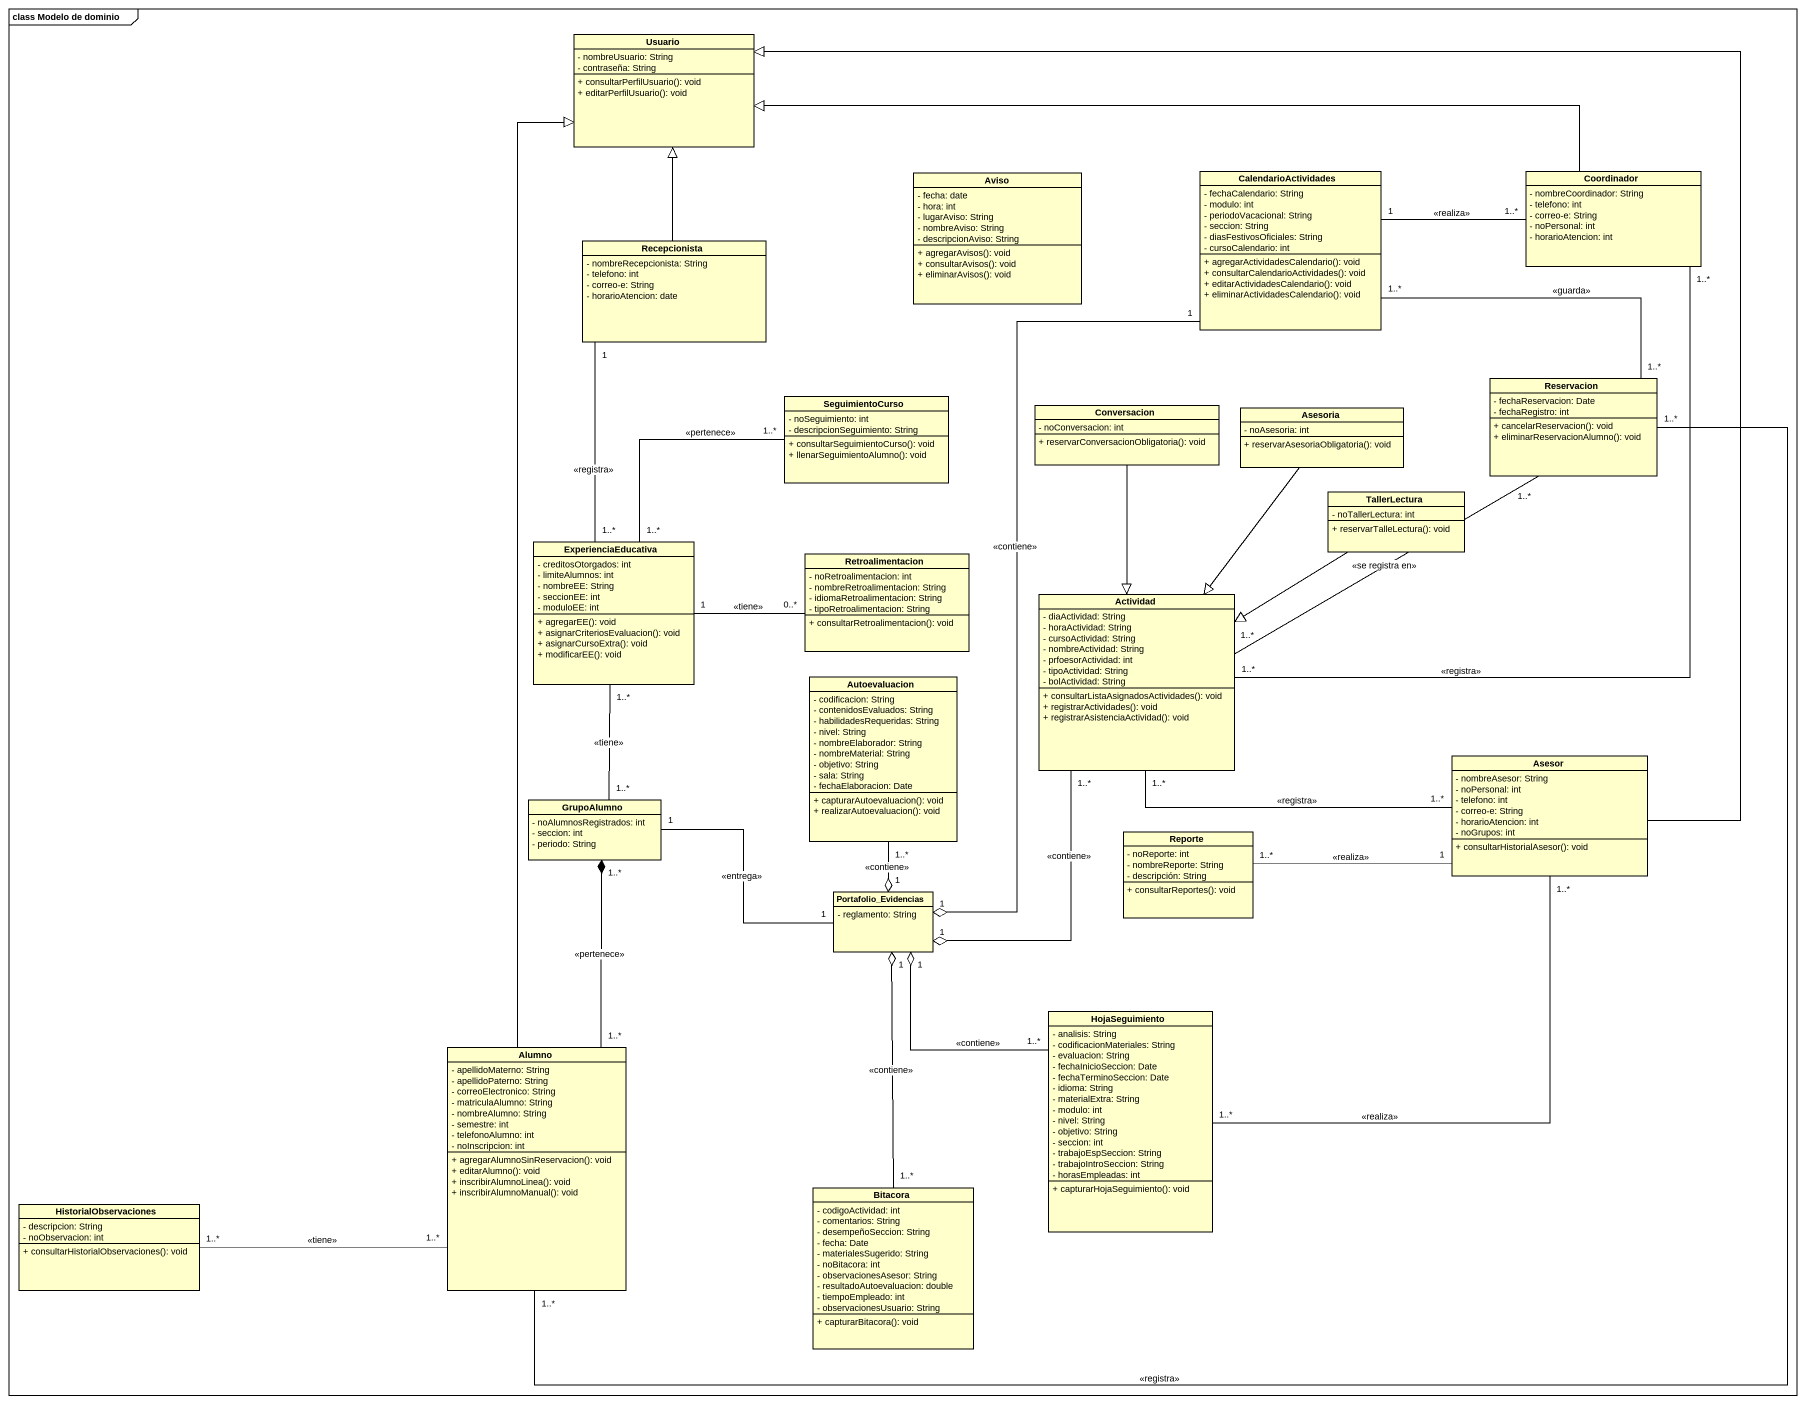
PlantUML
@startuml
mainframe class Modelo de dominio
hide circle
hide empty members
skinparam classAttributeIconSize 0
class Usuario {
  - nombreUsuario: String
  - contraseña: String
  + consultarPerfilUsuario(): void
  + editarPerfilUsuario(): void
}
class Aviso {
  - fecha: date
  - hora: int
  - lugarAviso: String
  - nombreAviso: String
  - descripcionAviso: String
  + agregarAvisos(): void
  + consultarAvisos(): void
  + eliminarAvisos(): void
}
class CalendarioActividades {
  - fechaCalendario: String
  - modulo: int
  - periodoVacacional: String
  - seccion: String
  - diasFestivosOficiales: String
  - cursoCalendario: int
  + agregarActividadesCalendario(): void
  + consultarCalendarioActividades(): void
  + editarActividadesCalendario(): void
  + eliminarActividadesCalendario(): void
}
class Coordinador {
  - nombreCoordinador: String
  - telefono: int
  - correo-e: String
  - noPersonal: int
  - horarioAtencion: int
}
class Recepcionista {
  - nombreRecepcionista: String
  - telefono: int
  - correo-e: String
  - horarioAtencion: date
}
class SeguimientoCurso {
  - noSeguimiento: int
  - descripcionSeguimiento: String
  + consultarSeguimientoCurso(): void
  + llenarSeguimientoAlumno(): void
}
class Conversacion {
  - noConversacion: int
  + reservarConversacionObligatoria(): void
}
class Reservacion {
  - fechaReservacion: Date
  - fechaRegistro: int
  + cancelarReservacion(): void
  + eliminarReservacionAlumno(): void
}
class Asesoria {
  - noAsesoria: int
  + reservarAsesoriaObligatoria(): void
}
class TallerLectura {
  - noTallerLectura: int
  + reservarTalleLectura(): void
}
class ExperienciaEducativa {
  - creditosOtorgados: int
  - limiteAlumnos: int
  - nombreEE: String
  - seccionEE: int
  - moduloEE: int
  + agregarEE(): void
  + asignarCriteriosEvaluacion(): void
  + asignarCursoExtra(): void
  + modificarEE(): void
}
class Retroalimentacion {
  - noRetroalimentacion: int
  - nombreRetroalimentacion: String
  - idiomaRetroalimentacion: String
  - tipoRetroalimentacion: String
  + consultarRetroalimentacion(): void
}
class Actividad {
  - diaActividad: String
  - horaActividad: String
  - cursoActividad: String
  - nombreActividad: String
  - prfoesorActividad: int
  - tipoActividad: String
  - bolActividad: String
  + consultarListaAsignadosActividades(): void
  + registrarActividades(): void
  + registrarAsistenciaActividad(): void
}
class Autoevaluacion {
  - codificacion: String
  - contenidosEvaluados: String
  - habilidadesRequeridas: String
  - nivel: String
  - nombreElaborador: String
  - nombreMaterial: String
  - objetivo: String
  - sala: String
  - fechaElaboracion: Date
  + capturarAutoevaluacion(): void
  + realizarAutoevaluacion(): void
}
class Asesor {
  - nombreAsesor: String
  - noPersonal: int
  - telefono: int
  - correo-e: String
  - horarioAtencion: int
  - noGrupos: int
  + consultarHistorialAsesor(): void
}
class GrupoAlumno {
  - noAlumnosRegistrados: int
  - seccion: int
  - periodo: String
}
class Reporte {
  - noReporte: int
  - nombreReporte: String
  - descripción: String
  + consultarReportes(): void
}
class Portafolio_Evidencias {
  - reglamento: String
}
class HojaSeguimiento {
  - analisis: String
  - codificacionMateriales: String
  - evaluacion: String
  - fechaInicioSeccion: Date
  - fechaTerminoSeccion: Date
  - idioma: String
  - materialExtra: String
  - modulo: int
  - nivel: String
  - objetivo: String
  - seccion: int
  - trabajoEspSeccion: String
  - trabajoIntroSeccion: String
  - horasEmpleadas: int
  + capturarHojaSeguimiento(): void
}
class Alumno {
  - apellidoMaterno: String
  - apellidoPaterno: String
  - correoElectronico: String
  - matriculaAlumno: String
  - nombreAlumno: String
  - semestre: int
  - telefonoAlumno: int
  - noInscripcion: int
  + agregarAlumnoSinReservacion(): void
  + editarAlumno(): void
  + inscribirAlumnoLinea(): void
  + inscribirAlumnoManual(): void
}
class HistorialObservaciones {
  - descripcion: String
  - noObservacion: int
  + consultarHistorialObservaciones(): void
}
class Bitacora {
  - codigoActividad: int
  - comentarios: String
  - desempeñoSeccion: String
  - fecha: Date
  - materialesSugerido: String
  - noBitacora: int
  - observacionesAsesor: String
  - resultadoAutoevaluacion: double
  - tiempoEmpleado: int
  - observacionesUsuario: String
  + capturarBitacora(): void
}
CalendarioActividades "1..*" -- "1..*" Reservacion : <<guarda>>
CalendarioActividades "1" --o "1" Portafolio_Evidencias : <<contiene>>
Coordinador -left-|> Usuario
Coordinador "1..*" -left- "1" CalendarioActividades : <<realiza>>
Coordinador "1..*" -- "1..*" Actividad : <<registra>>
Recepcionista -up-|> Usuario
Conversacion --|> Actividad
Reservacion "1..*" -- "1..*" Alumno : <<registra>>
Asesoria --|> Actividad
TallerLectura --|> Actividad
ExperienciaEducativa "1..*" -up- "1" Recepcionista : <<registra>>
ExperienciaEducativa "1..*" -up- "1..*" SeguimientoCurso : <<pertenece>>
ExperienciaEducativa "1" -right- "0..*" Retroalimentacion : <<tiene>>
Actividad "1..*" -right- "1..*" Reservacion : <<se registra en>>
Actividad "1..*" --o "1" Portafolio_Evidencias : <<contiene>>
Autoevaluacion "1..*" --o "1" Portafolio_Evidencias : <<contiene>>
Asesor -up-|> Usuario
Asesor "1..*" -left- "1..*" Actividad : <<registra>>
Asesor "1" -left- "1..*" Reporte : <<realiza>>
Asesor "1..*" -- "1..*" HojaSeguimiento : <<realiza>>
GrupoAlumno "1..*" -up- "1..*" ExperienciaEducativa : <<tiene>>
GrupoAlumno "1" -right- "1" Portafolio_Evidencias : <<entrega>>
HojaSeguimiento "1..*" -up-o "1" Portafolio_Evidencias : <<contiene>>
Alumno -up-|> Usuario
Alumno "1..*" -up-* "1..*" GrupoAlumno : <<pertenece>>
HistorialObservaciones "1..*" -right- "1..*" Alumno : <<tiene>>
Bitacora "1..*" -up-o "1" Portafolio_Evidencias : <<contiene>>
@enduml
